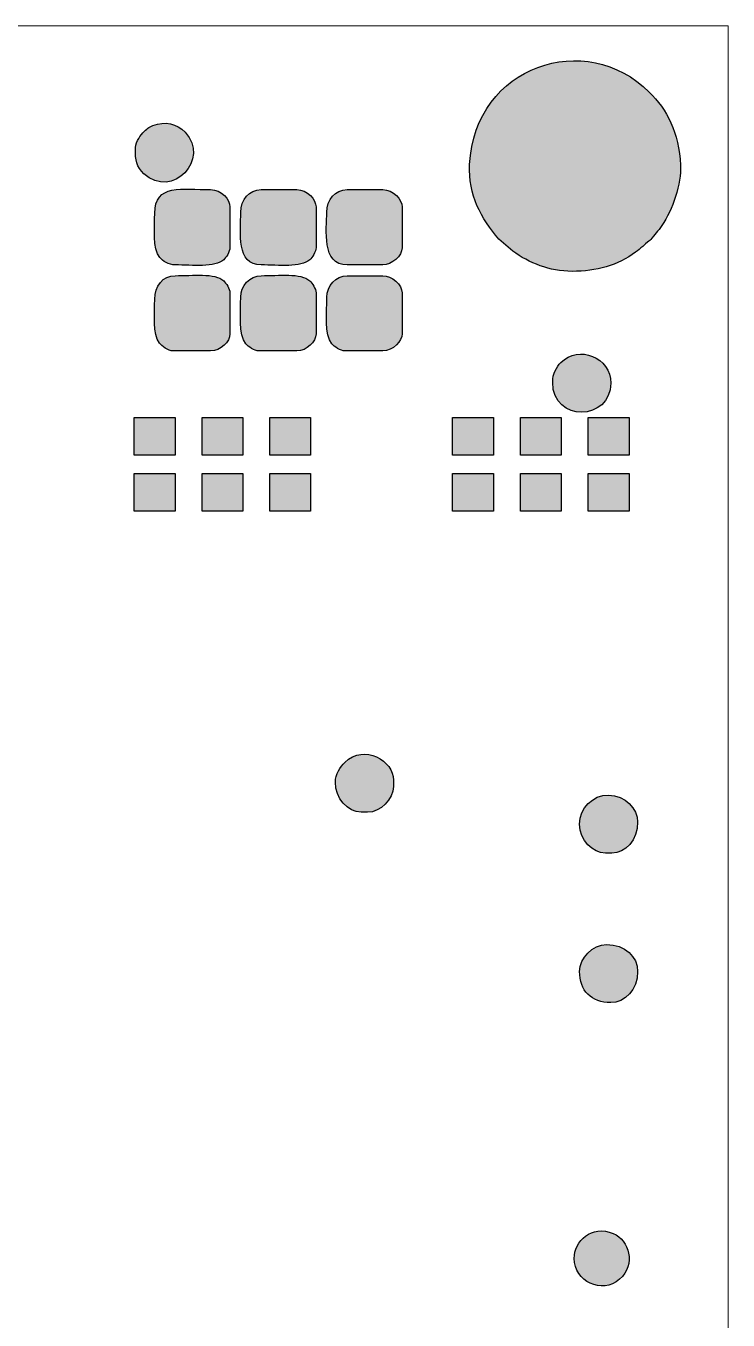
# Model space of a CAD drawing. Header units: centimetres. Extents: x 25 to 35.8, y -8.7 to 7.3.
# Drawn here: x 27.751 to 29.823, y -5.091 to -1.27 of the extents above; entities that cross this region are included whole.
import ezdxf

# ---------------------------------------------------------------- set-up
doc = ezdxf.new("R2010")
doc.units = ezdxf.units.CM
doc.header["$MEASUREMENT"] = 0
doc.layers.add('Layer 1', color=7, linetype='Continuous')

msp = doc.modelspace()

# ---------------------------------------------------------------- hatches: boundary and pattern name
at = {"layer": 'Layer 1', "true_color": 0x000000}
h = msp.add_hatch(color=18, dxfattribs=at)
edge = h.paths.add_edge_path()
edge.add_spline(control_points=[(29.36223, -1.99447), (29.43456, -1.99447), (29.49657, -1.97731), (29.55001, -1.93784), (29.5585, -1.93157), (29.5631, -1.92765), (29.57101, -1.92075), (29.59823, -1.89698), (29.58593, -1.91087), (29.61054, -1.88092), (29.61666, -1.87347), (29.62124, -1.86753), (29.62698, -1.85926), (29.65901, -1.8131), (29.68556, -1.7358), (29.68236, -1.68066), (29.67964, -1.63377), (29.66974, -1.59106), (29.65421, -1.55641), (29.638, -1.52026), (29.61674, -1.49188), (29.58997, -1.4651), (29.40473, -1.27983), (29.07532, -1.38456), (29.05999, -1.67914), (29.0553, -1.76932), (29.09409, -1.83737), (29.14586, -1.89977), (29.14586, -1.89977), (29.18716, -1.93465), (29.18716, -1.93465), (29.2353, -1.96998), (29.29599, -1.99447), (29.36223, -1.99447)], knot_values=[0, 0, 0, 0, 0.0909091, 0.0909091, 0.0909091, 0.1818182, 0.1818182, 0.1818182, 0.2727273, 0.2727273, 0.2727273, 0.3636364, 0.3636364, 0.3636364, 0.4545455, 0.4545455, 0.4545455, 0.5454545, 0.5454545, 0.5454545, 0.6363636, 0.6363636, 0.6363636, 0.7272727, 0.7272727, 0.7272727, 0.8181818, 0.8181818, 0.8181818, 0.9090909, 0.9090909, 0.9090909, 1, 1, 1, 1], degree=3, periodic=1)
h = msp.add_hatch(color=18, dxfattribs=at)
edge = h.paths.add_edge_path()
edge.add_spline(control_points=[(28.07357, -1.63574), (28.07357, -1.66282), (28.07756, -1.68705), (28.09846, -1.70609), (28.18394, -1.78394), (28.2956, -1.66185), (28.22052, -1.584), (28.19542, -1.55798), (28.16159, -1.54993), (28.12551, -1.56388), (28.11328, -1.56861), (28.10658, -1.57458), (28.09761, -1.58359), (28.09715, -1.58406), (28.09649, -1.58472), (28.09604, -1.58519), (28.08344, -1.59852), (28.07357, -1.61623), (28.07357, -1.63574)], knot_values=[0, 0, 0, 0, 0.1666667, 0.1666667, 0.1666667, 0.3333333, 0.3333333, 0.3333333, 0.5, 0.5, 0.5, 0.6666667, 0.6666667, 0.6666667, 0.8333333, 0.8333333, 0.8333333, 1, 1, 1, 1], degree=3, periodic=1)
h = msp.add_hatch(color=18, dxfattribs=at)
edge = h.paths.add_edge_path()
edge.add_spline(control_points=[(28.1307, -1.82304), (28.1307, -1.86555), (28.1239, -1.92735), (28.14591, -1.95386), (28.15461, -1.96434), (28.17249, -1.97542), (28.19101, -1.97542), (28.24302, -1.97542), (28.30778, -1.98412), (28.33441, -1.96011), (28.34106, -1.95411), (28.35289, -1.93644), (28.35289, -1.92463), (28.35289, -1.92463), (28.35289, -1.80399), (28.35289, -1.80399), (28.35289, -1.78305), (28.32768, -1.7532), (28.29575, -1.7532), (28.21157, -1.7532), (28.1307, -1.73525), (28.1307, -1.82304)], knot_values=[0, 0, 0, 0, 0.1428571, 0.1428571, 0.1428571, 0.2857143, 0.2857143, 0.2857143, 0.4285714, 0.4285714, 0.4285714, 0.5714286, 0.5714286, 0.5714286, 0.7142857, 0.7142857, 0.7142857, 0.8571429, 0.8571429, 0.8571429, 1, 1, 1, 1], degree=3, periodic=1)
h = msp.add_hatch(color=18, dxfattribs=at)
edge = h.paths.add_edge_path()
edge.add_spline(control_points=[(28.38463, -1.81987), (28.38463, -1.87976), (28.37005, -1.97542), (28.44493, -1.97542), (28.49694, -1.97542), (28.5617, -1.98412), (28.58833, -1.96011), (28.59498, -1.95411), (28.60681, -1.93644), (28.60681, -1.92463), (28.60681, -1.92463), (28.60681, -1.80399), (28.60681, -1.80399), (28.60681, -1.78305), (28.58161, -1.7532), (28.54968, -1.7532), (28.54968, -1.7532), (28.44493, -1.7532), (28.44493, -1.7532), (28.40923, -1.7532), (28.38463, -1.78331), (28.38463, -1.81987)], knot_values=[0, 0, 0, 0, 0.1428571, 0.1428571, 0.1428571, 0.2857143, 0.2857143, 0.2857143, 0.4285714, 0.4285714, 0.4285714, 0.5714286, 0.5714286, 0.5714286, 0.7142857, 0.7142857, 0.7142857, 0.8571429, 0.8571429, 0.8571429, 1, 1, 1, 1], degree=3, periodic=1)
h = msp.add_hatch(color=18, dxfattribs=at)
edge = h.paths.add_edge_path()
edge.add_spline(control_points=[(28.63855, -1.81987), (28.63855, -1.87018), (28.62183, -1.97542), (28.69886, -1.97542), (28.69886, -1.97542), (28.8036, -1.97542), (28.8036, -1.97542), (28.83049, -1.97542), (28.86073, -1.94908), (28.86073, -1.92463), (28.86073, -1.92463), (28.86073, -1.80399), (28.86073, -1.80399), (28.86073, -1.78305), (28.83553, -1.7532), (28.8036, -1.7532), (28.8036, -1.7532), (28.69886, -1.7532), (28.69886, -1.7532), (28.66315, -1.7532), (28.63855, -1.78331), (28.63855, -1.81987)], knot_values=[0, 0, 0, 0, 0.1428571, 0.1428571, 0.1428571, 0.2857143, 0.2857143, 0.2857143, 0.4285714, 0.4285714, 0.4285714, 0.5714286, 0.5714286, 0.5714286, 0.7142857, 0.7142857, 0.7142857, 0.8571429, 0.8571429, 0.8571429, 1, 1, 1, 1], degree=3, periodic=1)
h = msp.add_hatch(color=18, dxfattribs=at)
edge = h.paths.add_edge_path()
edge.add_spline(control_points=[(28.1307, -2.07701), (28.1307, -2.12121), (28.12403, -2.17887), (28.14459, -2.20597), (28.15202, -2.21577), (28.16959, -2.22939), (28.18466, -2.22939), (28.18466, -2.22939), (28.29575, -2.22939), (28.29575, -2.22939), (28.32593, -2.22939), (28.35289, -2.20205), (28.35289, -2.1786), (28.35289, -2.1786), (28.35289, -2.05796), (28.35289, -2.05796), (28.35289, -2.04615), (28.34106, -2.02848), (28.33441, -2.02248), (28.30778, -1.99847), (28.24302, -2.00717), (28.19101, -2.00717), (28.15502, -2.00717), (28.1307, -2.03793), (28.1307, -2.07701)], knot_values=[0, 0, 0, 0, 0.125, 0.125, 0.125, 0.25, 0.25, 0.25, 0.375, 0.375, 0.375, 0.5, 0.5, 0.5, 0.625, 0.625, 0.625, 0.75, 0.75, 0.75, 0.875, 0.875, 0.875, 1, 1, 1, 1], degree=3, periodic=1)
h = msp.add_hatch(color=18, dxfattribs=at)
edge = h.paths.add_edge_path()
edge.add_spline(control_points=[(28.38463, -2.07066), (28.38463, -2.1161), (28.37703, -2.18249), (28.39959, -2.20808), (28.407, -2.21649), (28.42449, -2.22939), (28.43859, -2.22939), (28.43859, -2.22939), (28.54968, -2.22939), (28.54968, -2.22939), (28.57985, -2.22939), (28.60681, -2.20205), (28.60681, -2.1786), (28.60681, -2.1786), (28.60681, -2.05796), (28.60681, -2.05796), (28.60681, -2.04615), (28.59498, -2.02848), (28.58833, -2.02248), (28.5617, -1.99847), (28.49694, -2.00717), (28.44493, -2.00717), (28.41103, -2.00717), (28.38463, -2.03718), (28.38463, -2.07066)], knot_values=[0, 0, 0, 0, 0.125, 0.125, 0.125, 0.25, 0.25, 0.25, 0.375, 0.375, 0.375, 0.5, 0.5, 0.5, 0.625, 0.625, 0.625, 0.75, 0.75, 0.75, 0.875, 0.875, 0.875, 1, 1, 1, 1], degree=3, periodic=1)
h = msp.add_hatch(color=18, dxfattribs=at)
edge = h.paths.add_edge_path()
edge.add_spline(control_points=[(28.63855, -2.07066), (28.63855, -2.1161), (28.63095, -2.18249), (28.65351, -2.20808), (28.66093, -2.21649), (28.67842, -2.22939), (28.69251, -2.22939), (28.69251, -2.22939), (28.8036, -2.22939), (28.8036, -2.22939), (28.83553, -2.22939), (28.86073, -2.19954), (28.86073, -2.1786), (28.86073, -2.1786), (28.86073, -2.05796), (28.86073, -2.05796), (28.86073, -2.03351), (28.83049, -2.00717), (28.8036, -2.00717), (28.8036, -2.00717), (28.69886, -2.00717), (28.69886, -2.00717), (28.66563, -2.00717), (28.63855, -2.03736), (28.63855, -2.07066)], knot_values=[0, 0, 0, 0, 0.125, 0.125, 0.125, 0.25, 0.25, 0.25, 0.375, 0.375, 0.375, 0.5, 0.5, 0.5, 0.625, 0.625, 0.625, 0.75, 0.75, 0.75, 0.875, 0.875, 0.875, 1, 1, 1, 1], degree=3, periodic=1)
h = msp.add_hatch(color=18, dxfattribs=at)
edge = h.paths.add_edge_path()
edge.add_spline(control_points=[(29.3051, -2.32145), (29.3051, -2.4432), (29.4765, -2.43579), (29.4765, -2.32463), (29.4765, -2.24776), (29.38231, -2.21058), (29.32955, -2.26337), (29.31614, -2.2768), (29.3051, -2.29575), (29.3051, -2.32145)], knot_values=[0, 0, 0, 0, 0.3333333, 0.3333333, 0.3333333, 0.6666667, 0.6666667, 0.6666667, 1, 1, 1, 1], degree=3, periodic=1)
h = msp.add_hatch(color=18, dxfattribs=at)
edge = h.paths.add_edge_path()
edge.add_spline(control_points=[(28.0704, -2.53733), (28.0704, -2.53733), (28.19101, -2.53733), (28.19101, -2.53733), (28.19101, -2.53733), (28.19101, -2.42622), (28.19101, -2.42622), (28.19101, -2.42622), (28.0704, -2.42622), (28.0704, -2.42622), (28.0704, -2.42622), (28.0704, -2.53733), (28.0704, -2.53733)], knot_values=[0, 0, 0, 0, 0.25, 0.25, 0.25, 0.5, 0.5, 0.5, 0.75, 0.75, 0.75, 1, 1, 1, 1], degree=3, periodic=1)
h = msp.add_hatch(color=18, dxfattribs=at)
edge = h.paths.add_edge_path()
edge.add_spline(control_points=[(28.27036, -2.53733), (28.27036, -2.53733), (28.39098, -2.53733), (28.39098, -2.53733), (28.39098, -2.53733), (28.39098, -2.42622), (28.39098, -2.42622), (28.39098, -2.42622), (28.27036, -2.42622), (28.27036, -2.42622), (28.27036, -2.42622), (28.27036, -2.53733), (28.27036, -2.53733)], knot_values=[0, 0, 0, 0, 0.25, 0.25, 0.25, 0.5, 0.5, 0.5, 0.75, 0.75, 0.75, 1, 1, 1, 1], degree=3, periodic=1)
h = msp.add_hatch(color=18, dxfattribs=at)
edge = h.paths.add_edge_path()
edge.add_spline(control_points=[(28.47033, -2.53733), (28.47033, -2.53733), (28.59094, -2.53733), (28.59094, -2.53733), (28.59094, -2.53733), (28.59094, -2.42622), (28.59094, -2.42622), (28.59094, -2.42622), (28.47033, -2.42622), (28.47033, -2.42622), (28.47033, -2.42622), (28.47033, -2.53733), (28.47033, -2.53733)], knot_values=[0, 0, 0, 0, 0.25, 0.25, 0.25, 0.5, 0.5, 0.5, 0.75, 0.75, 0.75, 1, 1, 1, 1], degree=3, periodic=1)
h = msp.add_hatch(color=18, dxfattribs=at)
edge = h.paths.add_edge_path()
edge.add_spline(control_points=[(29.00991, -2.53733), (29.00991, -2.53733), (29.13053, -2.53733), (29.13053, -2.53733), (29.13053, -2.53733), (29.13053, -2.42622), (29.13053, -2.42622), (29.13053, -2.42622), (29.00991, -2.42622), (29.00991, -2.42622), (29.00991, -2.42622), (29.00991, -2.53733), (29.00991, -2.53733)], knot_values=[0, 0, 0, 0, 0.25, 0.25, 0.25, 0.5, 0.5, 0.5, 0.75, 0.75, 0.75, 1, 1, 1, 1], degree=3, periodic=1)
h = msp.add_hatch(color=18, dxfattribs=at)
edge = h.paths.add_edge_path()
edge.add_spline(control_points=[(29.20988, -2.53733), (29.20988, -2.53733), (29.33049, -2.53733), (29.33049, -2.53733), (29.33049, -2.53733), (29.33049, -2.42622), (29.33049, -2.42622), (29.33049, -2.42622), (29.20988, -2.42622), (29.20988, -2.42622), (29.20988, -2.42622), (29.20988, -2.53733), (29.20988, -2.53733)], knot_values=[0, 0, 0, 0, 0.25, 0.25, 0.25, 0.5, 0.5, 0.5, 0.75, 0.75, 0.75, 1, 1, 1, 1], degree=3, periodic=1)
h = msp.add_hatch(color=18, dxfattribs=at)
edge = h.paths.add_edge_path()
edge.add_spline(control_points=[(29.40984, -2.53733), (29.40984, -2.53733), (29.53045, -2.53733), (29.53045, -2.53733), (29.53045, -2.53733), (29.53045, -2.42622), (29.53045, -2.42622), (29.53045, -2.42622), (29.40984, -2.42622), (29.40984, -2.42622), (29.40984, -2.42622), (29.40984, -2.53733), (29.40984, -2.53733)], knot_values=[0, 0, 0, 0, 0.25, 0.25, 0.25, 0.5, 0.5, 0.5, 0.75, 0.75, 0.75, 1, 1, 1, 1], degree=3, periodic=1)
h = msp.add_hatch(color=18, dxfattribs=at)
edge = h.paths.add_edge_path()
edge.add_spline(control_points=[(28.0704, -2.70241), (28.0704, -2.70241), (28.19101, -2.70241), (28.19101, -2.70241), (28.19101, -2.70241), (28.19101, -2.5913), (28.19101, -2.5913), (28.19101, -2.5913), (28.0704, -2.5913), (28.0704, -2.5913), (28.0704, -2.5913), (28.0704, -2.70241), (28.0704, -2.70241)], knot_values=[0, 0, 0, 0, 0.25, 0.25, 0.25, 0.5, 0.5, 0.5, 0.75, 0.75, 0.75, 1, 1, 1, 1], degree=3, periodic=1)
h = msp.add_hatch(color=18, dxfattribs=at)
edge = h.paths.add_edge_path()
edge.add_spline(control_points=[(28.27036, -2.70241), (28.27036, -2.70241), (28.39098, -2.70241), (28.39098, -2.70241), (28.39098, -2.70241), (28.39098, -2.5913), (28.39098, -2.5913), (28.39098, -2.5913), (28.27036, -2.5913), (28.27036, -2.5913), (28.27036, -2.5913), (28.27036, -2.70241), (28.27036, -2.70241)], knot_values=[0, 0, 0, 0, 0.25, 0.25, 0.25, 0.5, 0.5, 0.5, 0.75, 0.75, 0.75, 1, 1, 1, 1], degree=3, periodic=1)
h = msp.add_hatch(color=18, dxfattribs=at)
edge = h.paths.add_edge_path()
edge.add_spline(control_points=[(28.47033, -2.70241), (28.47033, -2.70241), (28.59094, -2.70241), (28.59094, -2.70241), (28.59094, -2.70241), (28.59094, -2.5913), (28.59094, -2.5913), (28.59094, -2.5913), (28.47033, -2.5913), (28.47033, -2.5913), (28.47033, -2.5913), (28.47033, -2.70241), (28.47033, -2.70241)], knot_values=[0, 0, 0, 0, 0.25, 0.25, 0.25, 0.5, 0.5, 0.5, 0.75, 0.75, 0.75, 1, 1, 1, 1], degree=3, periodic=1)
h = msp.add_hatch(color=18, dxfattribs=at)
edge = h.paths.add_edge_path()
edge.add_spline(control_points=[(29.00991, -2.70241), (29.00991, -2.70241), (29.13053, -2.70241), (29.13053, -2.70241), (29.13053, -2.70241), (29.13053, -2.5913), (29.13053, -2.5913), (29.13053, -2.5913), (29.00991, -2.5913), (29.00991, -2.5913), (29.00991, -2.5913), (29.00991, -2.70241), (29.00991, -2.70241)], knot_values=[0, 0, 0, 0, 0.25, 0.25, 0.25, 0.5, 0.5, 0.5, 0.75, 0.75, 0.75, 1, 1, 1, 1], degree=3, periodic=1)
h = msp.add_hatch(color=18, dxfattribs=at)
edge = h.paths.add_edge_path()
edge.add_spline(control_points=[(29.20988, -2.70241), (29.20988, -2.70241), (29.33049, -2.70241), (29.33049, -2.70241), (29.33049, -2.70241), (29.33049, -2.5913), (29.33049, -2.5913), (29.33049, -2.5913), (29.20988, -2.5913), (29.20988, -2.5913), (29.20988, -2.5913), (29.20988, -2.70241), (29.20988, -2.70241)], knot_values=[0, 0, 0, 0, 0.25, 0.25, 0.25, 0.5, 0.5, 0.5, 0.75, 0.75, 0.75, 1, 1, 1, 1], degree=3, periodic=1)
h = msp.add_hatch(color=18, dxfattribs=at)
edge = h.paths.add_edge_path()
edge.add_spline(control_points=[(29.40984, -2.70241), (29.40984, -2.70241), (29.53045, -2.70241), (29.53045, -2.70241), (29.53045, -2.70241), (29.53045, -2.5913), (29.53045, -2.5913), (29.53045, -2.5913), (29.40984, -2.5913), (29.40984, -2.5913), (29.40984, -2.5913), (29.40984, -2.70241), (29.40984, -2.70241)], knot_values=[0, 0, 0, 0, 0.25, 0.25, 0.25, 0.5, 0.5, 0.5, 0.75, 0.75, 0.75, 1, 1, 1, 1], degree=3, periodic=1)
h = msp.add_hatch(color=18, dxfattribs=at)
edge = h.paths.add_edge_path()
edge.add_spline(control_points=[(28.66394, -3.50241), (28.66394, -3.54939), (28.69973, -3.5913), (28.74012, -3.5913), (28.74012, -3.5913), (28.75916, -3.5913), (28.75916, -3.5913), (28.7964, -3.5913), (28.83534, -3.55204), (28.83534, -3.51511), (28.83534, -3.51511), (28.83534, -3.49606), (28.83534, -3.49606), (28.83534, -3.44036), (28.75054, -3.38745), (28.6916, -3.44435), (28.67883, -3.45667), (28.66394, -3.47916), (28.66394, -3.50241)], knot_values=[0, 0, 0, 0, 0.1666667, 0.1666667, 0.1666667, 0.3333333, 0.3333333, 0.3333333, 0.5, 0.5, 0.5, 0.6666667, 0.6666667, 0.6666667, 0.8333333, 0.8333333, 0.8333333, 1, 1, 1, 1], degree=3, periodic=1)
h = msp.add_hatch(color=18, dxfattribs=at)
edge = h.paths.add_edge_path()
edge.add_spline(control_points=[(29.38445, -3.62622), (29.38445, -3.67421), (29.42348, -3.71193), (29.46063, -3.71193), (29.46063, -3.71193), (29.47967, -3.71193), (29.47967, -3.71193), (29.51955, -3.71193), (29.55585, -3.6741), (29.55585, -3.61987), (29.55585, -3.58169), (29.51883, -3.5405), (29.47015, -3.5405), (29.42266, -3.5405), (29.38445, -3.57872), (29.38445, -3.62622)], knot_values=[0, 0, 0, 0, 0.2, 0.2, 0.2, 0.4, 0.4, 0.4, 0.6, 0.6, 0.6, 0.8, 0.8, 0.8, 1, 1, 1, 1], degree=3, periodic=1)
h = msp.add_hatch(color=18, dxfattribs=at)
edge = h.paths.add_edge_path()
edge.add_spline(control_points=[(29.38445, -4.06114), (29.38445, -4.11782), (29.41926, -4.1532), (29.4765, -4.1532), (29.51856, -4.1532), (29.55585, -4.11616), (29.55585, -4.06114), (29.55585, -4.01752), (29.51857, -3.98177), (29.4638, -3.98177), (29.42389, -3.98177), (29.38445, -4.02215), (29.38445, -4.06114)], knot_values=[0, 0, 0, 0, 0.25, 0.25, 0.25, 0.5, 0.5, 0.5, 0.75, 0.75, 0.75, 1, 1, 1, 1], degree=3, periodic=1)
h = msp.add_hatch(color=18, dxfattribs=at)
edge = h.paths.add_edge_path()
edge.add_spline(control_points=[(29.36858, -4.90876), (29.36858, -4.97511), (29.45029, -5.01632), (29.5027, -4.96989), (29.5521, -4.92614), (29.53022, -4.8542), (29.48393, -4.83466), (29.41984, -4.80761), (29.36858, -4.85812), (29.36858, -4.90876)], knot_values=[0, 0, 0, 0, 0.3333333, 0.3333333, 0.3333333, 0.6666667, 0.6666667, 0.6666667, 1, 1, 1, 1], degree=3, periodic=1)

# ---------------------------------------------------------------- linework, layer by layer
at = {"layer": 'Layer 1', "color": 250, "lineweight": 9}
msp.add_open_spline([(29.82282, -1.26977), (29.82282, -1.26977), (29.82282, -8.69377), (29.82282, -8.69377), (29.82282, -8.69377), (24.98488, -8.69377), (24.98488, -8.69377), (24.98488, -8.69377), (24.98488, -1.26977), (24.98488, -1.26977), (24.98488, -1.26977), (29.82282, -1.26977), (29.82282, -1.26977)], degree=3, knots=[0, 0, 0, 0, 0.25, 0.25, 0.25, 0.5, 0.5, 0.5, 0.75, 0.75, 0.75, 1, 1, 1, 1], dxfattribs=at)
at = {"layer": 'Layer 1'}
for points, knots in [([(29.36223, -1.99447), (29.43456, -1.99447), (29.49657, -1.97731), (29.55001, -1.93784), (29.5585, -1.93157), (29.5631, -1.92765), (29.57101, -1.92075), (29.59823, -1.89698), (29.58593, -1.91087), (29.61054, -1.88092), (29.61666, -1.87347), (29.62124, -1.86753), (29.62698, -1.85926), (29.65901, -1.8131), (29.68556, -1.7358), (29.68236, -1.68066), (29.67964, -1.63377), (29.66974, -1.59106), (29.65421, -1.55641), (29.638, -1.52026), (29.61674, -1.49188), (29.58997, -1.4651), (29.40473, -1.27983), (29.07532, -1.38456), (29.05999, -1.67914), (29.0553, -1.76932), (29.09409, -1.83737), (29.14586, -1.89977), (29.14586, -1.89977), (29.18716, -1.93465), (29.18716, -1.93465), (29.2353, -1.96998), (29.29599, -1.99447), (29.36223, -1.99447)], [0, 0, 0, 0, 0.0909091, 0.0909091, 0.0909091, 0.1818182, 0.1818182, 0.1818182, 0.2727273, 0.2727273, 0.2727273, 0.3636364, 0.3636364, 0.3636364, 0.4545455, 0.4545455, 0.4545455, 0.5454545, 0.5454545, 0.5454545, 0.6363636, 0.6363636, 0.6363636, 0.7272727, 0.7272727, 0.7272727, 0.8181818, 0.8181818, 0.8181818, 0.9090909, 0.9090909, 0.9090909, 1, 1, 1, 1]), ([(28.07357, -1.63574), (28.07357, -1.66282), (28.07756, -1.68705), (28.09846, -1.70609), (28.18394, -1.78394), (28.2956, -1.66185), (28.22052, -1.584), (28.19542, -1.55798), (28.16159, -1.54993), (28.12551, -1.56388), (28.11328, -1.56861), (28.10658, -1.57458), (28.09761, -1.58359), (28.09715, -1.58406), (28.09649, -1.58472), (28.09604, -1.58519), (28.08344, -1.59852), (28.07357, -1.61623), (28.07357, -1.63574)], [0, 0, 0, 0, 0.1666667, 0.1666667, 0.1666667, 0.3333333, 0.3333333, 0.3333333, 0.5, 0.5, 0.5, 0.6666667, 0.6666667, 0.6666667, 0.8333333, 0.8333333, 0.8333333, 1, 1, 1, 1]), ([(28.1307, -1.82304), (28.1307, -1.86555), (28.1239, -1.92735), (28.14591, -1.95386), (28.15461, -1.96434), (28.17249, -1.97542), (28.19101, -1.97542), (28.24302, -1.97542), (28.30778, -1.98412), (28.33441, -1.96011), (28.34106, -1.95411), (28.35289, -1.93644), (28.35289, -1.92463), (28.35289, -1.92463), (28.35289, -1.80399), (28.35289, -1.80399), (28.35289, -1.78305), (28.32768, -1.7532), (28.29575, -1.7532), (28.21157, -1.7532), (28.1307, -1.73525), (28.1307, -1.82304)], [0, 0, 0, 0, 0.1428571, 0.1428571, 0.1428571, 0.2857143, 0.2857143, 0.2857143, 0.4285714, 0.4285714, 0.4285714, 0.5714286, 0.5714286, 0.5714286, 0.7142857, 0.7142857, 0.7142857, 0.8571429, 0.8571429, 0.8571429, 1, 1, 1, 1]), ([(28.38463, -1.81987), (28.38463, -1.87976), (28.37005, -1.97542), (28.44493, -1.97542), (28.49694, -1.97542), (28.5617, -1.98412), (28.58833, -1.96011), (28.59498, -1.95411), (28.60681, -1.93644), (28.60681, -1.92463), (28.60681, -1.92463), (28.60681, -1.80399), (28.60681, -1.80399), (28.60681, -1.78305), (28.58161, -1.7532), (28.54968, -1.7532), (28.54968, -1.7532), (28.44493, -1.7532), (28.44493, -1.7532), (28.40923, -1.7532), (28.38463, -1.78331), (28.38463, -1.81987)], [0, 0, 0, 0, 0.1428571, 0.1428571, 0.1428571, 0.2857143, 0.2857143, 0.2857143, 0.4285714, 0.4285714, 0.4285714, 0.5714286, 0.5714286, 0.5714286, 0.7142857, 0.7142857, 0.7142857, 0.8571429, 0.8571429, 0.8571429, 1, 1, 1, 1]), ([(28.63855, -1.81987), (28.63855, -1.87018), (28.62183, -1.97542), (28.69886, -1.97542), (28.69886, -1.97542), (28.8036, -1.97542), (28.8036, -1.97542), (28.83049, -1.97542), (28.86073, -1.94908), (28.86073, -1.92463), (28.86073, -1.92463), (28.86073, -1.80399), (28.86073, -1.80399), (28.86073, -1.78305), (28.83553, -1.7532), (28.8036, -1.7532), (28.8036, -1.7532), (28.69886, -1.7532), (28.69886, -1.7532), (28.66315, -1.7532), (28.63855, -1.78331), (28.63855, -1.81987)], [0, 0, 0, 0, 0.1428571, 0.1428571, 0.1428571, 0.2857143, 0.2857143, 0.2857143, 0.4285714, 0.4285714, 0.4285714, 0.5714286, 0.5714286, 0.5714286, 0.7142857, 0.7142857, 0.7142857, 0.8571429, 0.8571429, 0.8571429, 1, 1, 1, 1]), ([(28.1307, -2.07701), (28.1307, -2.12121), (28.12403, -2.17887), (28.14459, -2.20597), (28.15202, -2.21577), (28.16959, -2.22939), (28.18466, -2.22939), (28.18466, -2.22939), (28.29575, -2.22939), (28.29575, -2.22939), (28.32593, -2.22939), (28.35289, -2.20205), (28.35289, -2.1786), (28.35289, -2.1786), (28.35289, -2.05796), (28.35289, -2.05796), (28.35289, -2.04615), (28.34106, -2.02848), (28.33441, -2.02248), (28.30778, -1.99847), (28.24302, -2.00717), (28.19101, -2.00717), (28.15502, -2.00717), (28.1307, -2.03793), (28.1307, -2.07701)], [0, 0, 0, 0, 0.125, 0.125, 0.125, 0.25, 0.25, 0.25, 0.375, 0.375, 0.375, 0.5, 0.5, 0.5, 0.625, 0.625, 0.625, 0.75, 0.75, 0.75, 0.875, 0.875, 0.875, 1, 1, 1, 1]), ([(28.38463, -2.07066), (28.38463, -2.1161), (28.37703, -2.18249), (28.39959, -2.20808), (28.407, -2.21649), (28.42449, -2.22939), (28.43859, -2.22939), (28.43859, -2.22939), (28.54968, -2.22939), (28.54968, -2.22939), (28.57985, -2.22939), (28.60681, -2.20205), (28.60681, -2.1786), (28.60681, -2.1786), (28.60681, -2.05796), (28.60681, -2.05796), (28.60681, -2.04615), (28.59498, -2.02848), (28.58833, -2.02248), (28.5617, -1.99847), (28.49694, -2.00717), (28.44493, -2.00717), (28.41103, -2.00717), (28.38463, -2.03718), (28.38463, -2.07066)], [0, 0, 0, 0, 0.125, 0.125, 0.125, 0.25, 0.25, 0.25, 0.375, 0.375, 0.375, 0.5, 0.5, 0.5, 0.625, 0.625, 0.625, 0.75, 0.75, 0.75, 0.875, 0.875, 0.875, 1, 1, 1, 1]), ([(28.63855, -2.07066), (28.63855, -2.1161), (28.63095, -2.18249), (28.65351, -2.20808), (28.66093, -2.21649), (28.67842, -2.22939), (28.69251, -2.22939), (28.69251, -2.22939), (28.8036, -2.22939), (28.8036, -2.22939), (28.83553, -2.22939), (28.86073, -2.19954), (28.86073, -2.1786), (28.86073, -2.1786), (28.86073, -2.05796), (28.86073, -2.05796), (28.86073, -2.03351), (28.83049, -2.00717), (28.8036, -2.00717), (28.8036, -2.00717), (28.69886, -2.00717), (28.69886, -2.00717), (28.66563, -2.00717), (28.63855, -2.03736), (28.63855, -2.07066)], [0, 0, 0, 0, 0.125, 0.125, 0.125, 0.25, 0.25, 0.25, 0.375, 0.375, 0.375, 0.5, 0.5, 0.5, 0.625, 0.625, 0.625, 0.75, 0.75, 0.75, 0.875, 0.875, 0.875, 1, 1, 1, 1]), ([(29.3051, -2.32145), (29.3051, -2.4432), (29.4765, -2.43579), (29.4765, -2.32463), (29.4765, -2.24776), (29.38231, -2.21058), (29.32955, -2.26337), (29.31614, -2.2768), (29.3051, -2.29575), (29.3051, -2.32145)], [0, 0, 0, 0, 0.3333333, 0.3333333, 0.3333333, 0.6666667, 0.6666667, 0.6666667, 1, 1, 1, 1]), ([(28.0704, -2.53733), (28.0704, -2.53733), (28.19101, -2.53733), (28.19101, -2.53733), (28.19101, -2.53733), (28.19101, -2.42622), (28.19101, -2.42622), (28.19101, -2.42622), (28.0704, -2.42622), (28.0704, -2.42622), (28.0704, -2.42622), (28.0704, -2.53733), (28.0704, -2.53733)], [0, 0, 0, 0, 0.25, 0.25, 0.25, 0.5, 0.5, 0.5, 0.75, 0.75, 0.75, 1, 1, 1, 1]), ([(28.27036, -2.53733), (28.27036, -2.53733), (28.39098, -2.53733), (28.39098, -2.53733), (28.39098, -2.53733), (28.39098, -2.42622), (28.39098, -2.42622), (28.39098, -2.42622), (28.27036, -2.42622), (28.27036, -2.42622), (28.27036, -2.42622), (28.27036, -2.53733), (28.27036, -2.53733)], [0, 0, 0, 0, 0.25, 0.25, 0.25, 0.5, 0.5, 0.5, 0.75, 0.75, 0.75, 1, 1, 1, 1]), ([(28.47033, -2.53733), (28.47033, -2.53733), (28.59094, -2.53733), (28.59094, -2.53733), (28.59094, -2.53733), (28.59094, -2.42622), (28.59094, -2.42622), (28.59094, -2.42622), (28.47033, -2.42622), (28.47033, -2.42622), (28.47033, -2.42622), (28.47033, -2.53733), (28.47033, -2.53733)], [0, 0, 0, 0, 0.25, 0.25, 0.25, 0.5, 0.5, 0.5, 0.75, 0.75, 0.75, 1, 1, 1, 1]), ([(29.00991, -2.53733), (29.00991, -2.53733), (29.13053, -2.53733), (29.13053, -2.53733), (29.13053, -2.53733), (29.13053, -2.42622), (29.13053, -2.42622), (29.13053, -2.42622), (29.00991, -2.42622), (29.00991, -2.42622), (29.00991, -2.42622), (29.00991, -2.53733), (29.00991, -2.53733)], [0, 0, 0, 0, 0.25, 0.25, 0.25, 0.5, 0.5, 0.5, 0.75, 0.75, 0.75, 1, 1, 1, 1]), ([(29.20988, -2.53733), (29.20988, -2.53733), (29.33049, -2.53733), (29.33049, -2.53733), (29.33049, -2.53733), (29.33049, -2.42622), (29.33049, -2.42622), (29.33049, -2.42622), (29.20988, -2.42622), (29.20988, -2.42622), (29.20988, -2.42622), (29.20988, -2.53733), (29.20988, -2.53733)], [0, 0, 0, 0, 0.25, 0.25, 0.25, 0.5, 0.5, 0.5, 0.75, 0.75, 0.75, 1, 1, 1, 1]), ([(29.40984, -2.53733), (29.40984, -2.53733), (29.53045, -2.53733), (29.53045, -2.53733), (29.53045, -2.53733), (29.53045, -2.42622), (29.53045, -2.42622), (29.53045, -2.42622), (29.40984, -2.42622), (29.40984, -2.42622), (29.40984, -2.42622), (29.40984, -2.53733), (29.40984, -2.53733)], [0, 0, 0, 0, 0.25, 0.25, 0.25, 0.5, 0.5, 0.5, 0.75, 0.75, 0.75, 1, 1, 1, 1]), ([(28.0704, -2.70241), (28.0704, -2.70241), (28.19101, -2.70241), (28.19101, -2.70241), (28.19101, -2.70241), (28.19101, -2.5913), (28.19101, -2.5913), (28.19101, -2.5913), (28.0704, -2.5913), (28.0704, -2.5913), (28.0704, -2.5913), (28.0704, -2.70241), (28.0704, -2.70241)], [0, 0, 0, 0, 0.25, 0.25, 0.25, 0.5, 0.5, 0.5, 0.75, 0.75, 0.75, 1, 1, 1, 1]), ([(28.27036, -2.70241), (28.27036, -2.70241), (28.39098, -2.70241), (28.39098, -2.70241), (28.39098, -2.70241), (28.39098, -2.5913), (28.39098, -2.5913), (28.39098, -2.5913), (28.27036, -2.5913), (28.27036, -2.5913), (28.27036, -2.5913), (28.27036, -2.70241), (28.27036, -2.70241)], [0, 0, 0, 0, 0.25, 0.25, 0.25, 0.5, 0.5, 0.5, 0.75, 0.75, 0.75, 1, 1, 1, 1]), ([(28.47033, -2.70241), (28.47033, -2.70241), (28.59094, -2.70241), (28.59094, -2.70241), (28.59094, -2.70241), (28.59094, -2.5913), (28.59094, -2.5913), (28.59094, -2.5913), (28.47033, -2.5913), (28.47033, -2.5913), (28.47033, -2.5913), (28.47033, -2.70241), (28.47033, -2.70241)], [0, 0, 0, 0, 0.25, 0.25, 0.25, 0.5, 0.5, 0.5, 0.75, 0.75, 0.75, 1, 1, 1, 1]), ([(29.00991, -2.70241), (29.00991, -2.70241), (29.13053, -2.70241), (29.13053, -2.70241), (29.13053, -2.70241), (29.13053, -2.5913), (29.13053, -2.5913), (29.13053, -2.5913), (29.00991, -2.5913), (29.00991, -2.5913), (29.00991, -2.5913), (29.00991, -2.70241), (29.00991, -2.70241)], [0, 0, 0, 0, 0.25, 0.25, 0.25, 0.5, 0.5, 0.5, 0.75, 0.75, 0.75, 1, 1, 1, 1]), ([(29.20988, -2.70241), (29.20988, -2.70241), (29.33049, -2.70241), (29.33049, -2.70241), (29.33049, -2.70241), (29.33049, -2.5913), (29.33049, -2.5913), (29.33049, -2.5913), (29.20988, -2.5913), (29.20988, -2.5913), (29.20988, -2.5913), (29.20988, -2.70241), (29.20988, -2.70241)], [0, 0, 0, 0, 0.25, 0.25, 0.25, 0.5, 0.5, 0.5, 0.75, 0.75, 0.75, 1, 1, 1, 1]), ([(29.40984, -2.70241), (29.40984, -2.70241), (29.53045, -2.70241), (29.53045, -2.70241), (29.53045, -2.70241), (29.53045, -2.5913), (29.53045, -2.5913), (29.53045, -2.5913), (29.40984, -2.5913), (29.40984, -2.5913), (29.40984, -2.5913), (29.40984, -2.70241), (29.40984, -2.70241)], [0, 0, 0, 0, 0.25, 0.25, 0.25, 0.5, 0.5, 0.5, 0.75, 0.75, 0.75, 1, 1, 1, 1]), ([(28.66394, -3.50241), (28.66394, -3.54939), (28.69973, -3.5913), (28.74012, -3.5913), (28.74012, -3.5913), (28.75916, -3.5913), (28.75916, -3.5913), (28.7964, -3.5913), (28.83534, -3.55204), (28.83534, -3.51511), (28.83534, -3.51511), (28.83534, -3.49606), (28.83534, -3.49606), (28.83534, -3.44036), (28.75054, -3.38745), (28.6916, -3.44435), (28.67883, -3.45667), (28.66394, -3.47916), (28.66394, -3.50241)], [0, 0, 0, 0, 0.1666667, 0.1666667, 0.1666667, 0.3333333, 0.3333333, 0.3333333, 0.5, 0.5, 0.5, 0.6666667, 0.6666667, 0.6666667, 0.8333333, 0.8333333, 0.8333333, 1, 1, 1, 1]), ([(29.38445, -3.62622), (29.38445, -3.67421), (29.42348, -3.71193), (29.46063, -3.71193), (29.46063, -3.71193), (29.47967, -3.71193), (29.47967, -3.71193), (29.51955, -3.71193), (29.55585, -3.6741), (29.55585, -3.61987), (29.55585, -3.58169), (29.51883, -3.5405), (29.47015, -3.5405), (29.42266, -3.5405), (29.38445, -3.57872), (29.38445, -3.62622)], [0, 0, 0, 0, 0.2, 0.2, 0.2, 0.4, 0.4, 0.4, 0.6, 0.6, 0.6, 0.8, 0.8, 0.8, 1, 1, 1, 1]), ([(29.38445, -4.06114), (29.38445, -4.11782), (29.41926, -4.1532), (29.4765, -4.1532), (29.51856, -4.1532), (29.55585, -4.11616), (29.55585, -4.06114), (29.55585, -4.01752), (29.51857, -3.98177), (29.4638, -3.98177), (29.42389, -3.98177), (29.38445, -4.02215), (29.38445, -4.06114)], [0, 0, 0, 0, 0.25, 0.25, 0.25, 0.5, 0.5, 0.5, 0.75, 0.75, 0.75, 1, 1, 1, 1]), ([(29.36858, -4.90876), (29.36858, -4.97511), (29.45029, -5.01632), (29.5027, -4.96989), (29.5521, -4.92614), (29.53022, -4.8542), (29.48393, -4.83466), (29.41984, -4.80761), (29.36858, -4.85812), (29.36858, -4.90876)], [0, 0, 0, 0, 0.3333333, 0.3333333, 0.3333333, 0.6666667, 0.6666667, 0.6666667, 1, 1, 1, 1])]:
    msp.add_open_spline(points, degree=3, knots=knots, dxfattribs=at)

doc.saveas('drawing.dxf')
